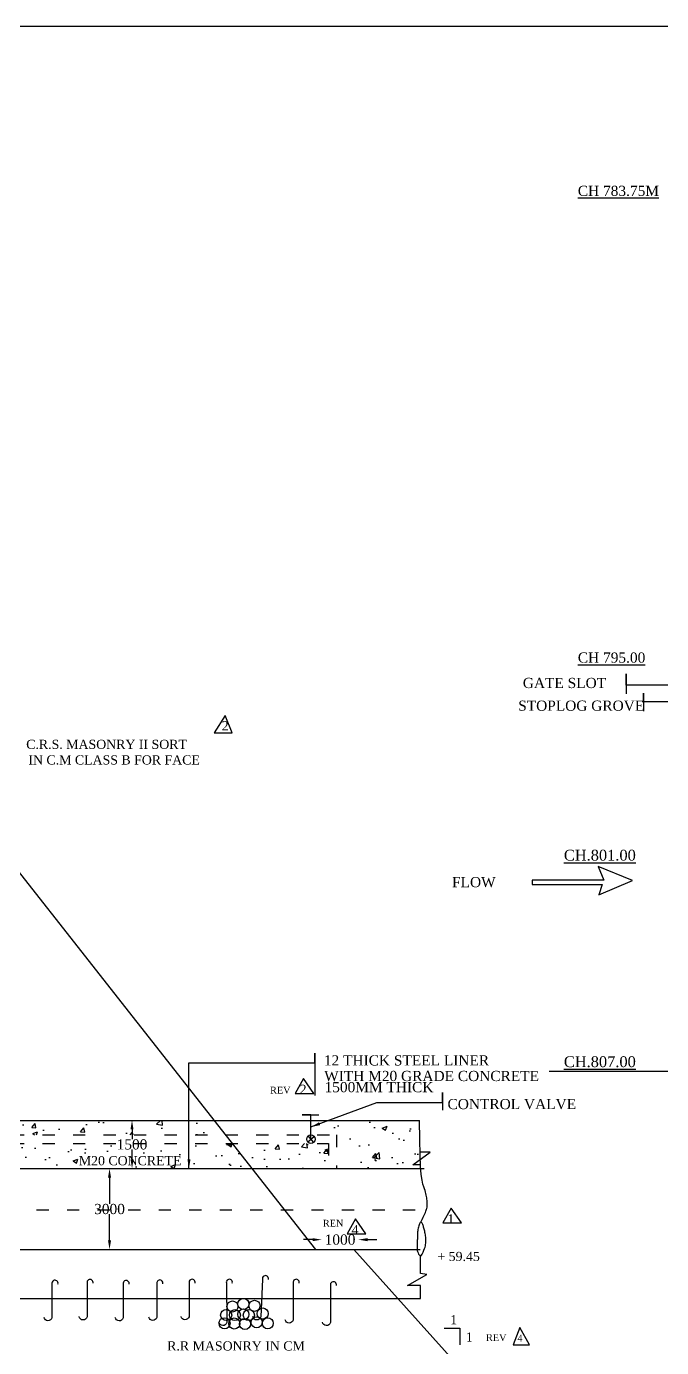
# Model space of a CAD drawing. Header units: millimetres. Extents: x 2996 to 98986, y 1917 to 60648.
# Drawn here: x 32743 to 51463, y 21721 to 60648 of the extents above; entities that cross this region are included whole.
import ezdxf

# ---------------------------------------------------------------- set-up
doc = ezdxf.new("R2010")
doc.units = ezdxf.units.MM
doc.header["$MEASUREMENT"] = 0
doc.linetypes.add('ACAD_ISO03W100', pattern=[30, 12, -18])
for name, color, linetype in [('DIM', 5, 'Continuous'), ('DO LINE', 3, 'Continuous'), ('DWG.LINE', 10, 'Continuous'), ('HATCH', 2, 'Continuous'), ('TEXT', 7, 'Continuous')]:
    doc.layers.add(name, color=color, linetype=linetype)
doc.layers.add('TITLE', color=7, linetype='Continuous', lineweight=30)
doc.styles.get("Standard").update_dxf_attribs({"font": 'times.ttf', "height": 300})
doc.dimstyles.get("Standard").update_dxf_attribs({"dimtxt": 280, "dimasz": 270, "dimexe": 0.18, "dimexo": 0.0625, "dimgap": 0.09, "dimtad": 0, "dimtih": 1, "dimtoh": 1, "dimdec": 0, "dimzin": 0, "dimdsep": 46, "dimtxsty": 'Standard', "dimcen": 300, "dimclrd": 5, "dimclre": 5, "dimclrt": 4, "dimadec": 0, "dimazin": 0, "dimtfac": 1, "dimtdec": 0, "dimtofl": 0, "dimtmove": 0, "dimatfit": 3, "dimfxl": 0, "dimtolj": 1, "dimtzin": 0, "dimarcsym": 0})

# ---------------------------------------------------------------- blocks, each defined once
blk = doc.blocks.new('*D62')
at = {"layer": 'Defpoints', "color": 0, "ltscale": 0.2}
for p in [(35074, 26996), (35074, 24609), (35192, 24609)]:
    blk.add_point(p, dxfattribs=at)
at = {"layer": 'DIM', "color": 5, "lineweight": -2, "ltscale": 0.2}
for p, q in [((35187, 26996), (35192, 26996)), ((35192, 26726), (35192, 25955)), ((35192, 24879), (35192, 25650)), ((35187, 24609), (35192, 24609))]:
    blk.add_line(p, q, dxfattribs=at)
at = {"layer": 'DIM', "color": 5, "ltscale": 0.2}
for points in [[(35147, 26726), (35237, 26726), (35192, 26996)], [(35147, 24879), (35237, 24879), (35192, 24609)]]:
    blk.add_solid(points, dxfattribs=at)
at = {"layer": 'DIM', "color": 4, "ltscale": 0.2, "insert": (35192, 25802), "char_height": 300, "attachment_point": 5}
blk.add_mtext('\\A1;3000', dxfattribs=at)
blk = doc.blocks.new('*D63')
at = {"layer": 'Defpoints', "color": 0, "ltscale": 0.2}
for p in [(41447, 24912), (42526, 24912), (42526, 24901)]:
    blk.add_point(p, dxfattribs=at)
at = {"layer": 'DIM', "color": 5, "lineweight": -2, "ltscale": 0.2}
for p, q in [((41177, 24901), (40907, 24901)), ((41447, 24906), (41447, 24901)), ((42526, 24906), (42526, 24901)), ((42796, 24901), (43066, 24901))]:
    blk.add_line(p, q, dxfattribs=at)
at = {"layer": 'DIM', "color": 5, "ltscale": 0.2}
for points in [[(41177, 24946), (41177, 24856), (41447, 24901)], [(42796, 24946), (42796, 24856), (42526, 24901)]]:
    blk.add_solid(points, dxfattribs=at)
at = {"layer": 'DIM', "color": 4, "ltscale": 0.2, "insert": (41987, 24901), "char_height": 300, "attachment_point": 5}
blk.add_mtext('\\A1;1000', dxfattribs=at)
blk = doc.blocks.new('*D64')
at = {"layer": 'Defpoints', "color": 0, "ltscale": 0.2}
for p in [(35855, 28417), (35855, 28417), (35855, 26996)]:
    blk.add_point(p, dxfattribs=at)
at = {"layer": 'DIM', "color": 5, "lineweight": -2, "ltscale": 0.2}
for p, q in [((35855, 28417), (35855, 28417)), ((35855, 28147), (35855, 27859)), ((35855, 27266), (35855, 27554)), ((35855, 26996), (35855, 26996))]:
    blk.add_line(p, q, dxfattribs=at)
at = {"layer": 'DIM', "color": 5, "ltscale": 0.2}
for points in [[(35810, 28147), (35900, 28147), (35855, 28417)], [(35810, 27266), (35900, 27266), (35855, 26996)]]:
    blk.add_solid(points, dxfattribs=at)
at = {"layer": 'DIM', "color": 4, "ltscale": 0.2, "insert": (35855, 27706), "char_height": 300, "attachment_point": 5}
blk.add_mtext('\\A1;1500', dxfattribs=at)

msp = doc.modelspace()

# ---------------------------------------------------------------- hatches: boundary and pattern name
at = {"layer": 'HATCH', "ltscale": 0.2}
h = msp.add_hatch(dxfattribs=at)
h.set_pattern_fill('AR-CONC', color=256, scale=200, style=0)
h.paths.add_polyline_path([(38280.7, 28416.8), (21766.9, 28416.8), (21766.9, 28867.6), (20737.2, 28867.6), (20612, 28410.2), (20478.8, 27987.3), (38618.6, 27987.3)])
h.paths.add_polyline_path([(44334.4, 27847.6), (44330.4, 28416.8), (41129.1, 28416.8), (41129.1, 27987.3), (41878.6, 27987.3), (41878.6, 26996), (44367.5, 26996), (44361.5, 27068.9), (44345.2, 27404.2)])
h.paths.add_polyline_path([(41645.1, 27738), (38814.8, 27738), (39398.7, 26996), (41645.1, 26996)])
h.paths.add_polyline_path([(20737.2, 28867.6), (20350.7, 28867.6), (20316.5, 28689.2), (20279.6, 28520.1), (20241.3, 28365.3), (20201.3, 28223.1), (20159.6, 28092.3), (20121.9, 27987.3), (20478.8, 27987.3), (20612, 28410.2)])
h.paths.add_polyline_path([(20279.6, 28520.1), (20316.5, 28689.2), (20350.7, 28867.6), (20016.9, 28867.6), (20016.9, 29336.8), (19947.3, 29336.8), (19926.2, 29213.5), (19898.8, 29088.2), (19870.4, 28978.4), (19842.3, 28879.8), (19815.6, 28788.6), (19790.2, 28703.2), (19765.7, 28622.7), (19741.5, 28545.9), (19717.1, 28472), (19692.2, 28399.7), (19666.3, 28328.1), (19638.8, 28256.2), (19609.2, 28182.5), (19575.8, 28104.2), (19536.9, 28018.1), (19522.2, 27987.3), (20121.9, 27987.3), (20159.6, 28092.3), (20201.3, 28223.1), (20241.3, 28365.3)])
h.paths.add_polyline_path([(19790.2, 28703.2), (19815.6, 28788.6), (19842.3, 28879.8), (19870.4, 28978.4), (19898.8, 29088.2), (19926.2, 29213.5), (19947.3, 29336.8), (19545.9, 29336.8), (19536.7, 29289.6), (19516, 29192), (19493.6, 29093.8), (19469, 28994.5), (19441.8, 28893.6), (19411.4, 28790.6), (19377.4, 28685), (19339.4, 28576.3), (19296.9, 28464), (19249.7, 28347.9), (19198.4, 28228.6), (19143.9, 28107.2), (19088.1, 27987.3), (19522.2, 27987.3), (19536.9, 28018.1), (19575.8, 28104.2), (19609.2, 28182.5), (19638.8, 28256.2), (19666.3, 28328.1), (19692.2, 28399.7), (19717.1, 28472), (19741.5, 28545.9), (19765.7, 28622.7)])
h.paths.add_polyline_path([(19441.8, 28893.6), (19469, 28994.5), (19493.6, 29093.8), (19516, 29192), (19536.7, 29289.6), (19545.9, 29336.8), (18641.4, 29336.8), (18641.4, 27987.3), (19088.1, 27987.3), (19143.9, 28107.2), (19198.4, 28228.6), (19249.7, 28347.9), (19296.9, 28464), (19339.4, 28576.3), (19377.4, 28685), (19411.4, 28790.6)])
h.paths.add_polyline_path([(38814.8, 27738), (20373.7, 27738), (20217.9, 27411.7), (20010.7, 27116.9, 0.0733063), (21713, 26996), (39398.7, 26996)])
h.paths.add_polyline_path([(20217.9, 27411.7), (20373.7, 27738), (20013.1, 27738), (19963, 27643.8), (19900.3, 27539.1), (19829.7, 27432.7), (19750, 27322.3), (19660, 27205.7, 0.0154606), (20010.7, 27116.9)])
h.paths.add_polyline_path([(19900.3, 27539.1), (19963, 27643.8), (20013.1, 27738), (19398.5, 27738), (19369.4, 27681.3), (19290.8, 27532.2), (19197.8, 27359.3, 0.0208184), (19660, 27205.7), (19750, 27322.3), (19829.7, 27432.7)])
h.paths.add_polyline_path([(19369.4, 27681.3), (19398.5, 27738), (18967.9, 27738), (18909.9, 27620.4), (18851.6, 27503.4, 0.0160246), (19197.8, 27359.3), (19290.8, 27532.2)])
h.paths.add_polyline_path([(18967.9, 27738), (18641.4, 27738), (18641.4, 27603.9, 0.0099562), (18851.6, 27503.4), (18909.9, 27620.4)])
h.paths.add_polyline_path([(35370.9, 27934), (36339.1, 27934), (36339.1, 27478.8), (35370.9, 27478.8)], flags=9)
h.paths.add_polyline_path([(34217.9, 27018), (37312.9, 27018), (37312.9, 27432), (34217.9, 27432)], flags=24)

# ---------------------------------------------------------------- linework, layer by layer
at = {"layer": 'DIM', "ltscale": 0.2}
for points in [[(50415.4, 41236.1), (50415.4, 41577), (50415.4, 40983.9)], [(50931.4, 40749.5), (50931.4, 40998.4), (50931.4, 40469.1)], [(49707.2, 35366), (49616.1, 35064.3), (50608.6, 35485.8), (49596.9, 35892.9), (49764.7, 35495.3), (47650.2, 35495.3), (47650.2, 35366), (49707.2, 35366)], [(41238.4, 30109), (41238.4, 30398.3), (41238.4, 29151.4)], [(45006.2, 28945.8), (45006.2, 29238.4), (45006.2, 28720.8)]]:
    msp.add_lwpolyline(points, dxfattribs=at)
at = {"layer": 'DO LINE', "linetype": 'ACAD_ISO03W100', "ltscale": 30}
for p, q in [((14316.1, 27987.3), (41878.6, 27987.3)), ((14316.1, 27738), (41645.1, 27738))]:
    msp.add_line(p, q, dxfattribs=at)
for points in [[(41645.1, 27738), (41645.1, 26996)], [(41878.6, 27987.3), (41878.6, 26996)], [(18641.4, 25781), (44533.4, 25781)]]:
    msp.add_lwpolyline(points, dxfattribs=at)
at = {"layer": 'DWG.LINE', "ltscale": 0.2}
for points in [[(41277.1, 24608.8), (25574.6, 44564)], [(38279.1, 39833.6), (38808.7, 39833.6), (38604.5, 40341.5), (38279.1, 39833.6)], [(40665.1, 29212.1), (41217.8, 29212.1), (40908.8, 29648.1), (40665.1, 29212.1)], [(48145.1, 29869.6), (78013.9, 29869.6)], [(20016.9, 29336.8), (20016.9, 28867.6), (21766.9, 28867.6), (21766.9, 28416.8), (44330.4, 28416.8)], [(41129.1, 27861.8), (41129.1, 28582.9), (40869.1, 28582.9), (41358, 28582.9)], [(44369.8, 25416.3), (44406.9, 25498.2), (44438.3, 25565.7), (44464.5, 25621.1), (44486.1, 25666.6), (44503.7, 25704.5), (44517.8, 25737), (44528.9, 25766.3), (44537.6, 25794.6), (44544.3, 25823.8), (44549.2, 25854.2), (44552.5, 25885.8), (44554.3, 25918.5), (44554.8, 25952.2), (44554.1, 25986.8), (44552.4, 26022.4), (44549.8, 26058.8), (44546.3, 26096), (44541.7, 26134.3), (44535.7, 26173.9), (44527.9, 26215.2), (44518.1, 26258.5), (44505.8, 26304), (44490.7, 26352.1), (44472.6, 26403), (44451.3, 26459.8), (44428.1, 26537.4), (44404.4, 26653), (44381.7, 26824.4), (44361.5, 27068.9), (44345.2, 27404.2), (44334.4, 27847.6), (44330.4, 28416.8)], [(41036, 27780.1), (41222.1, 27943.6)], [(41209.9, 27768), (41048.3, 27955.7)], [(44330.4, 27107.4), (44135.3, 27107.4), (44645, 27479.8), (44330.4, 27479.8)], [(21713, 26996), (44468.3, 26996)], [(45017, 25394.4), (45569.7, 25394.4), (45260.8, 25830.5), (45017, 25394.4)], [(42194.8, 25074.3), (42747.5, 25074.3), (42438.5, 25510.4), (42194.8, 25074.3)], [(44361.3, 24409.3), (44402.1, 24477.2), (44434.7, 24537), (44460.2, 24590), (44479.4, 24637.3), (44493.4, 24680), (44502.9, 24719.4), (44509.1, 24756.6), (44512.9, 24792.9), (44514.9, 24829.1), (44515.6, 24865.5), (44515, 24901.8), (44513.2, 24938), (44510.3, 24973.9), (44506.4, 25009.6), (44501.6, 25044.7), (44496.1, 25079.3), (44489.8, 25113.3), (44483, 25146.4), (44475.6, 25178.7), (44467.6, 25209.9), (44459.2, 25240), (44450.4, 25268.8), (44441.2, 25296.2), (44431.7, 25322.2), (44421.9, 25346.4), (44411.9, 25368.3), (44401.6, 25387), (44391.2, 25401.8), (44380.6, 25411.8), (44369.8, 25416.3), (44359, 25414.6), (44348, 25405.8), (44337, 25389.5), (44326.2, 25366.6), (44315.7, 25338.5), (44305.7, 25306.5), (44296.6, 25271.7), (44288.4, 25235.6), (44281.4, 25199.4), (44275.8, 25164.3), (44271.7, 25131.5), (44269, 25100.7), (44267.3, 25071.7), (44266.4, 25044), (44266, 25017.2), (44265.8, 24991), (44265.6, 24964.9), (44265.1, 24938.6), (44264, 24911.8), (44262.5, 24884.2), (44260.7, 24855.8), (44258.9, 24826.4), (44257.2, 24795.9), (44255.7, 24764.1), (44254.7, 24731), (44254.3, 24696.5), (44254.9, 24660.4), (44257.2, 24623.3), (44262.2, 24585.6), (44270.9, 24548.1), (44284.2, 24511.1), (44303.1, 24475.3), (44328.5, 24441.2), (44361.3, 24409.3)], [(20893.1, 24608.8), (44350.1, 24608.8)], [(47738.2, 18662.5), (42387.9, 24608.8)], [(44353.5, 23171.3), (44353.5, 23554.1), (43975.1, 23554.1), (44545.8, 23871.2), (44361.3, 23901.2), (44361.3, 24409.3)], [(18641.4, 22168.7), (20019.7, 22168.7), (20019.7, 22716.3), (21731.5, 22716.3), (21731.5, 23171.3), (44353.5, 23171.3)], [(45058.4, 22295.6), (45514.2, 22295.6), (45514.2, 21802.9)], [(47088.6, 21802.6), (47569.5, 21802.6), (47288.5, 22314.1), (47088.6, 21802.6)]]:
    msp.add_lwpolyline(points, dxfattribs=at)
for points in [[(39874.7, 23728.7, 1.2337364), (39698.3, 23736.2), (39648.4, 22623.9, -0.8061351), (39415, 22633.3)], [(33672.2, 23593.7, 1.2337364), (33495.8, 23601.1), (33495.8, 22602.8, -0.8061351), (33262.4, 22612.2)], [(34706.3, 23615, 1.2337364), (34529.8, 23622.5), (34529.8, 22624.2, -0.8061351), (34296.4, 22633.5)], [(35770, 23586.3, 1.2337364), (35593.6, 23593.7), (35593.6, 22595.4, -0.8061351), (35360.2, 22604.8)], [(36762.4, 23600.6, 1.2337364), (36586, 23608), (36586, 22609.7, -0.8061351), (36352.6, 22619.1)], [(37712.2, 23621.9, 1.2337364), (37535.7, 23629.4), (37535.7, 22631.1, -0.8061351), (37302.3, 22640.4)], [(38811.4, 23621.9, 1.2337364), (38635, 23629.4), (38649.2, 22460.1, -0.8061351), (38415.9, 22469.5)], [(40780.4, 23621.9, 1.2337364), (40603.9, 23629.3), (40603.9, 22531.3, -0.8061351), (40370.6, 22540.7)], [(41878.6, 23550.7, 1.2337364), (41702.2, 23558.1), (41702.2, 22460.1, -0.8061351), (41468.8, 22469.4)]]:
    msp.add_lwpolyline(points, format="xyb", dxfattribs=at)
msp.add_circle((41129.1, 27861.8), 123.8, dxfattribs=at)
at = {"layer": 'HATCH', "ltscale": 0.2}
for centre in [(38816.8, 22931.8), (39138.8, 23003.4), (39464.8, 22951.7), (38582.2, 22438.2), (38630.4, 22678.8), (38868.5, 22430.3), (38886.7, 22677.4), (39136.2, 22697.2), (39182.7, 22418.9), (39297, 22678.6), (39528.4, 22462.9), (39707.4, 22724.8), (39856.5, 22436)]:
    msp.add_circle(centre, 163.2, dxfattribs=at)
at = {"layer": 'TITLE', "ltscale": 0.2}
msp.add_line((98864.4, 60647.7), (2995.9, 60647.7), dxfattribs=at)

# ---------------------------------------------------------------- texts
at = {"layer": 'TEXT', "ltscale": 0.2}
for s, height, p in [('%%UCH 783.75M', 300, (48994.3, 55653.2)), ('%%UCH 795.00', 300, (48994.3, 41901.5)), ('GATE SLOT', 300, (47373, 41153.7)), ('STOPLOG GROVE', 300, (47236.9, 40484.1)), ('2', 270, (38499.7, 39909.3)), ('C.R.S. MASONRY II SORT', 270, (32737, 39360.5)), ('IN C.M CLASS B FOR FACE', 270, (32800.9, 38901)), ('%%UCH.801.00', 320, (48582.1, 36069.1)), ('FLOW', 300, (45287.5, 35285.9)), ('12 THICK STEEL LINER', 300, (41508.9, 30032.9)), ('%%UCH.807.00', 320, (48582.1, 29984.3)), ('WITH M20 GRADE CONCRETE', 300, (41518.9, 29574.1)), ('REV', 200, (39923, 29206.8)), ('2', 270, (40795.3, 29195.5)), ('1500MM THICK', 300, (41528.9, 29244.9)), ('CONTROL VALVE', 300, (45154.3, 28746.1)), ('M20 CONCRETE', 270, (34286.9, 27093)), ('REN', 200, (41480.5, 25285.7)), ('4', 270, (42325, 25057.8)), ('1', 270, (45147.3, 25377.9)), ('+ 59.45', 270, (44856.9, 24272.1)), ('1', 270, (45232.1, 22408)), ('R.R MASONRY IN CM', 270, (36892.8, 21635.3)), ('1', 270, (45694.2, 21896.5)), ('REV', 200, (46287.4, 21915.3)), ('4', 200, (47211.6, 21896.5))]:
    msp.add_text(s, height=height, dxfattribs=at).set_placement(p)

# ---------------------------------------------------------------- dimensions: what is measured, and where the dimension line sits
at = {"layer": 'DIM', "ltscale": 0.2}
dim = msp.add_linear_dim(base=(35855, 28416.8), p1=(35855, 26996), p2=(35855, 28416.8), angle=90, text='1500', dimstyle='Standard', dxfattribs=at)
dim.commit()
dim.dimension.update_dxf_attribs({"geometry": '*D64', "text_midpoint": (35855, 27706.4)})
for p1, p2, distance, text, picture, middle in [((35074.3, 26996), (35074.3, 24608.8), 117.5, '3000', '*D62', (35191.7, 25802.4)), ((41447.3, 24911.7), (42525.8, 24911.7), -10.8, '1000', '*D63', (41986.6, 24900.9))]:
    dim = msp.add_aligned_dim(p1=p1, p2=p2, distance=distance, text=text, dimstyle='Standard', dxfattribs=at)
    dim.commit()
    dim.dimension.update_dxf_attribs({"geometry": picture, "text_midpoint": middle})

# ---------------------------------------------------------------- leaders
for points in [[(59364.2, 37251.2), (59364.2, 41236.1), (50415.4, 41236.1)], [(57680.9, 37251.2), (57680.9, 40749.5), (50931.4, 40749.5)], [(37533.1, 26996), (37533.1, 30109), (41238.4, 30109)], [(41129.1, 28222.4), (43068.4, 28945.8), (45006.2, 28945.8)]]:
    msp.add_leader(points, dimstyle='Standard', override={"dimgap": 0.09, "dimtad": 0}, dxfattribs=at)

doc.saveas('drawing.dxf')
